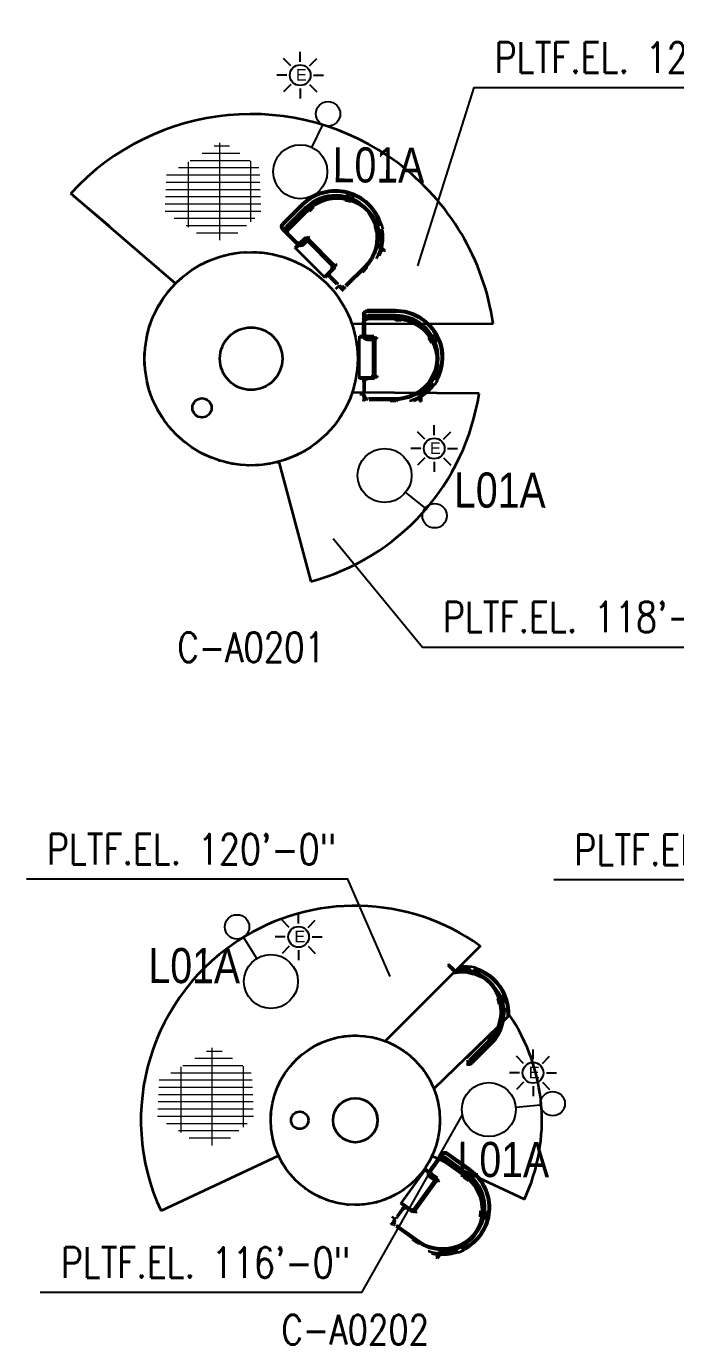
# Model space of a CAD drawing. Header units: inches. Extents: x 3135 to 9031, y -914 to 4011.
# Drawn here: x 6251 to 6531, y -914 to -345 of the extents above; entities that cross this region are included whole.
import ezdxf
from ezdxf.enums import TextEntityAlignment as Align

# ---------------------------------------------------------------- set-up
doc = ezdxf.new("R2010")
doc.units = ezdxf.units.IN
doc.header["$MEASUREMENT"] = 0
doc.linetypes.add('DASHDOT2', pattern=[12.700025, 6.350013, -3.175006, 0, -3.175006])
doc.linetypes.add('HIDDEN2', pattern=[0.1875, 0.125, -0.0625])
for name, color, linetype in [('Default', 7, 'Continuous'), ('E-LIGHTING', 41, 'Continuous'), ('TF_P_Equipment', 7, 'Continuous'), ('TF_P_Ladder', 7, 'Continuous'), ('TF_P_Plaform', 7, 'Continuous'), ('TF_P_Steel', 7, 'Continuous'), ('TF_S_GRATING', 7, 'Continuous')]:
    doc.layers.add(name, color=color, linetype=linetype)
doc.styles.add('Arial', font='arial.ttf')
doc.styles.add('ROMANS', font='romans.shx')

# ---------------------------------------------------------------- blocks, each defined once
blk = doc.blocks.new('A$C60500d5a')
at = {"layer": 'TF_P_Ladder', "color": 8, "linetype": 'Continuous', "lineweight": 35}
for p, q in [((-8.52, -0.15), (-10.68, -1.4)), ((-10.12, -3.05), (-10.68, -1.4)), ((-9.93, -3.6), (-9.96, -3.51)), ((-7.77, -2.35), (-9.93, -3.6)), ((-9.93, -3.6), (-9.63, -4.12)), ((-9.93, -3.6), (-9.93, -3.6)), ((-9.93, -3.6), (-9.86, -3.72)), ((-9.63, -4.12), (-7.47, -2.87)), ((-7.77, -2.35), (-8.62, -2.84)), ((-8.42, -0.31), (-8.52, -0.15)), ((-7.95, -1.82), (-8.52, -0.15)), ((-7.84, -1.77), (-8.18, -0.78)), ((-7.77, -2.35), (-7.79, -2.29)), ((-7.47, -2.87), (-7.77, -2.35)), ((-7.77, -2.35), (-7.77, -2.35)), ((-7.66, -2.29), (-7.68, -2.24)), ((7.77, -2.35), (7.47, -2.87)), ((7.47, -2.87), (7.63, -2.4)), ((7.47, -2.87), (7.47, -2.87)), ((7.47, -2.87), (7.47, -2.87)), ((7.47, -2.87), (8.4, -3.4)), ((7.47, -2.87), (9.63, -4.12)), ((7.71, -2.44), (7.64, -2.58)), ((9.93, -3.6), (7.77, -2.35)), ((8, -1.31), (8.22, -0.67)), ((8.11, -1.35), (8.52, -0.15)), ((8.52, -0.15), (8.22, -0.67)), ((10.68, -1.4), (8.52, -0.15)), ((9.63, -4.12), (9.93, -3.6)), ((9.63, -4.11), (9.76, -3.89)), ((9.63, -4.11), (9.63, -4.11)), ((10.12, -3.05), (10.13, -3.02)), ((10.33, -2.44), (10.68, -1.4)), ((-17.79, -7.26), (-17.79, -7.86)), ((-14.84, -7.26), (-17.79, -7.26)), ((-17.79, -7.86), (-14.84, -7.86)), ((17.66, -15.86), (17.06, -15.86)), ((17.06, -15.86), (17.06, -18.36)), ((17.66, -18.36), (17.66, -15.86)), ((18.15, -15.95), (18.76, -16.07)), ((-17.1, -18.18), (-17.69, -17.39)), ((-17.66, -18.24), (-17.69, -18.2)), ((-17.66, -20.74), (-17.69, -20.7)), ((-17.66, -18.24), (-17.66, -20.74)), ((-17.06, -18.24), (-17.66, -18.24)), ((-17.66, -20.74), (-17.06, -20.74)), ((-17.1, -29.74), (-17.1, -18.3)), ((-17.06, -20.74), (-17.06, -18.24)), ((-16.5, -18.3), (-16.5, -30.01)), ((17.06, -17.92), (17.06, -18.36)), ((17.06, -18.36), (17.06, -18.36)), ((17.06, -18.36), (17.7, -18.48)), ((17.06, -18.36), (17.66, -18.36)), ((17.66, -18.36), (17.7, -18.37)), ((17.7, -18.3), (17.7, -30.3)), ((18.3, -30.3), (18.3, -18.3)), ((18.3, -18.48), (18.9, -18.59)), ((18.3, -18.59), (18.6, -18.65)), ((18.6, -18.65), (18.9, -18.65)), ((18.9, -30.3), (18.9, -18.3)), ((19.5, -18.3), (19.5, -30.3)), ((21, -30.3), (21, -18.3)), ((21.6, -18.3), (21.6, -30.3)), ((-8, -27.6), (-8, -33.85)), ((-8, -27.6), (-7.6, -27.6)), ((-7.4, -27.1), (-7.6, -27.1)), ((-7.6, -27.95), (-7.6, -27.1)), ((-7.6, -28.09), (-7.6, -27.95)), ((-7.4, -26.35), (-7.4, -28.85)), ((-6.8, -26.35), (-7.4, -26.35)), ((-6.8, -28.85), (-6.8, -26.35)), ((9.2, -27.1), (-6.8, -27.1)), ((8.6, -28.1), (-6.8, -28.1)), ((8.6, -27.6), (8.6, -30.3)), ((9.2, -27.6), (8.6, -27.6)), ((9.2, -26.35), (9.2, -28.85)), ((9.8, -26.35), (9.2, -26.35)), ((9.8, -28.85), (9.8, -26.35)), ((10, -27.1), (9.8, -27.1)), ((10, -27.95), (10, -27.1)), ((10, -27.6), (10.4, -27.6)), ((10, -28.09), (10, -27.95)), ((10.4, -27.6), (10.4, -31.6)), ((-17.3, -31.6), (-16.59, -31.6)), ((-15.2, -32.2), (-17.3, -32.2)), ((-15.2, -31.6), (-14.84, -31.6)), ((-14.1, -32.2), (-15.2, -32.2)), ((-14.01, -31.6), (-9.3, -31.6)), ((-9.3, -32.2), (-13.34, -32.2)), ((-8, -33.85), (-7.4, -33.85)), ((-7.4, -28.85), (-7.4, -33.85)), ((-7.4, -28.85), (-6.8, -28.85)), ((9.2, -28.85), (9.8, -28.85)), ((9.2, -30.3), (9.2, -28.85)), ((9.8, -28.85), (9.8, -31.4)), ((9.8, -32.07), (9.8, -33.85)), ((9.8, -33.85), (10.4, -33.85)), ((10.4, -32.2), (10.4, -33.85)), ((16.4, -31.6), (10.5, -31.6)), ((10.5, -32.2), (16.4, -32.2)), ((17.6, -32.2), (16.4, -32.2)), ((19.7, -32.2), (17.6, -32.2)), ((18.99, -31.6), (19.7, -31.6))]:
    blk.add_line(p, q, dxfattribs=at)
for centre, radius, start, end in [((0, -18.3), 18.3, 0, 135), ((1.2, -18.3), 20.4, 0, 118.2114), ((1.2, -18.3), 19.8, 0, 118.1955), ((1.2, -18.3), 18.3, 0, 91.8789), ((1.2, -18.3), 17.7, 92.2002, 180), ((1.2, -18.3), 20.4, 125.3218, 147.2361), ((1.2, -18.3), 19.8, 125.8365, 146.1115), ((-14.84, -5.36), 2.5, 270, 0), ((-14.84, -5.36), 1.9, 270, 0), ((1.2, -18.3), 18.3, 127.1862, 138.2774), ((-0.19, -18.49), 17.89, 0.6024, 132.7887), ((1.2, -18.3), 18.3, 116.8847, 119.3401), ((1.2, -18.3), 17.7, 0, 61.6682), ((1.2, -18.3), 20.4, 149.2184, 157.7993), ((1.2, -18.3), 19.8, 148.1784, 162.5392), ((1.2, -18.3), 18.3, 143.934, 180), ((-17.3, -30.3), 1.3, 252.6503, 270), ((-17.3, -30.3), 1.9, 258.2271, 270), ((-15.2, -30.3), 1.9, 180.0094, 270), ((-15.2, -30.3), 1.3, 193.2712, 270), ((-9.3, -30.3), 1.3, 270, 0), ((-9.3, -30.3), 1.9, 270, 313.1736), ((10.5, -30.3), 1.9, 180, 270), ((10.5, -30.3), 1.3, 180, 270), ((11.7, -30.3), 1.3, 180, 270), ((16.4, -30.3), 1.3, 270, 0), ((16.4, -30.3), 1.9, 270, 0), ((17.6, -30.3), 1.9, 270, 0), ((17.6, -30.3), 1.3, 278.8499, 0), ((19.7, -30.3), 1.3, 270, 0), ((19.7, -30.3), 1.9, 270, 0)]:
    blk.add_arc(centre, radius, start, end, dxfattribs=at)
at = {"layer": 'TF_P_Steel', "color": 8, "linetype": 'Continuous', "lineweight": 35}
for p, q in [((-14.67, -7.25), (-14.67, -6.46)), ((-14.67, -9.18), (-14.67, -7.85)), ((-14.67, -33.85), (-14.67, -32.2)), ((-7.4, -33.85), (9.8, -33.85))]:
    blk.add_line(p, q, dxfattribs=at)
blk = doc.blocks.new('*U37')
at = {"color": 3}
for points in [[(-49.34, 5.09), (-50.14, 9.36)], [(-45.02, 4.2), (-42.58, 7.78)], [(-53.02, 2.68), (-56.61, 5.12)], [(-42.6, 0.51), (-38.34, 1.32)], [(-53.92, -1.64), (-58.18, -2.45)], [(-51.5, -5.33), (-53.95, -8.92)], [(-43.5, -3.81), (-39.91, -6.25)], [(-47.19, -6.23), (-46.38, -10.49)]]:
    blk.add_lwpolyline(points, dxfattribs=at)
blk.add_circle((-48.26, -0.57), 4.47, dxfattribs=at)
at = {"color": 4, "linetype": 'ByBlock', "lineweight": -2}
blk.add_circle((-27.71, -0.02), 5.26, dxfattribs=at)
at = {"color": 4, "insert": (-51.52, -0.56), "char_height": 5.03, "attachment_point": 1, "rotation": 55.5215, "style": 'Arial'}
blk.add_mtext_dynamic_manual_height_columns('E', width=62.9163, gutter_width=0.0684, heights=[0], dxfattribs=at)
at = {"color": 8}
blk.add_wipeout([(-7.97, -34.07), (-7.35, -33.69), (-6.75, -33.26), (-6.19, -32.8), (-5.65, -32.3), (-5.14, -31.77), (-4.67, -31.21), (-4.23, -30.63), (-3.84, -30.01), (-3.48, -29.37), (-3.16, -28.71), (-2.89, -28.04), (-2.65, -27.34), (-2.47, -26.63), (-2.32, -25.92), (-2.22, -25.19), (-2.17, -24.46), (-2.16, -23.73), (-2.2, -23), (-2.29, -22.27), (-2.42, -21.55), (-2.6, -20.84), (-2.82, -20.14), (-3.08, -19.46), (-3.39, -18.79), (-3.73, -18.15), (-4.12, -17.53), (-4.54, -16.93), (-5.01, -16.36), (-5.5, -15.82), (-6.03, -15.32), (-6.59, -14.85), (-7.18, -14.41), (-7.79, -14.01), (-8.43, -13.65), (-9.09, -13.34), (-9.77, -13.06), (-10.47, -12.83), (-11.17, -12.64), (-11.89, -12.5), (-12.62, -12.4), (-13.35, -12.35), (-14.08, -12.34), (-14.81, -12.38), (-15.54, -12.47), (-16.26, -12.6), (-16.97, -12.77), (-17.67, -12.99), (-18.35, -13.26), (-19.01, -13.56), (-19.66, -13.91), (-20.28, -14.3), (-20.88, -14.72), (-21.44, -15.18), (-21.98, -15.68), (-22.49, -16.21), (-22.96, -16.77), (-23.4, -17.36), (-23.79, -17.97), (-24.15, -18.61), (-24.47, -19.27), (-24.74, -19.95), (-24.98, -20.64), (-25.17, -21.35), (-25.31, -22.07), (-25.41, -22.79), (-25.46, -23.52), (-25.47, -24.25), (-25.43, -24.99), (-25.34, -25.71), (-25.21, -26.43), (-25.03, -27.14), (-24.81, -27.84), (-24.55, -28.52), (-24.25, -29.19), (-23.9, -29.83), (-23.51, -30.46), (-23.09, -31.05), (-22.62, -31.62), (-22.13, -32.16), (-21.6, -32.66), (-21.04, -33.14), (-20.45, -33.57), (-19.84, -33.97), (-19.2, -34.33), (-18.54, -34.65), (-17.86, -34.92), (-17.17, -35.15), (-16.46, -35.34), (-15.74, -35.48), (-15.01, -35.58), (-14.28, -35.64), (-13.55, -35.64), (-12.82, -35.6), (-12.09, -35.52), (-11.37, -35.39), (-10.66, -35.21), (-9.96, -34.99), (-9.28, -34.73), (-8.62, -34.42)], dxfattribs=at)
at = {"color": 4, "linetype": 'ByBlock', "lineweight": -2}
blk.add_line((-19.66, -13.91), (-25.07, -4.57), dxfattribs=at)
blk.add_circle((-13.82, -23.99), 11.65, dxfattribs=at)
at = {"color": 4, "insert": (-14.68, -6.46), "char_height": 15.1528, "attachment_point": 1, "rotation": 55.5215, "style": 'Arial'}
blk.add_mtext_dynamic_manual_height_columns('{\\W0.8;L01A}', width=189.5784, gutter_width=0.206, heights=[0], dxfattribs=at)
blk = doc.blocks.new('*U38')
at = {"color": 3}
for points in [[(-52.87, 21.83), (-53.67, 26.09)], [(-48.55, 20.93), (-46.11, 24.52)], [(-56.55, 19.41), (-60.14, 21.86)], [(-46.13, 17.25), (-41.87, 18.05)], [(-57.45, 15.1), (-61.71, 14.29)], [(-55.03, 11.41), (-57.48, 7.82)], [(-47.03, 12.93), (-43.44, 10.49)]]:
    blk.add_lwpolyline(points, dxfattribs=at)
blk.add_circle((-51.79, 16.17), 4.47, dxfattribs=at)
at = {"color": 4, "linetype": 'ByBlock', "lineweight": -2}
blk.add_circle((-27.71, -0.02), 5.26, dxfattribs=at)
at = {"color": 4, "attachment_point": 1, "rotation": 55.5215, "style": 'Arial'}
for s, width, gutter_width, insert, char_height in [('{\\W0.8;L01A}', 189.5784, 0.206, (-38.46, 17.48), 15.1528), ('E', 62.9163, 0.0684, (-55.05, 16.18), 5.03)]:
    blk.add_mtext_dynamic_manual_height_columns(s, width=width, gutter_width=gutter_width, heights=[0], dxfattribs=dict(at, insert=insert, char_height=char_height))
at = {"color": 8}
blk.add_wipeout([(-65.37, -11.47), (-65.14, -12.16), (-64.86, -12.84), (-64.54, -13.5), (-64.18, -14.14), (-63.78, -14.75), (-63.34, -15.34), (-62.87, -15.89), (-62.36, -16.42), (-61.82, -16.92), (-61.25, -17.38), (-60.65, -17.8), (-60.03, -18.18), (-59.38, -18.53), (-58.72, -18.83), (-58.03, -19.09), (-57.33, -19.31), (-56.62, -19.48), (-55.9, -19.61), (-55.17, -19.69), (-54.44, -19.73), (-53.71, -19.72), (-52.98, -19.67), (-52.25, -19.57), (-51.54, -19.42), (-50.83, -19.23), (-50.14, -18.99), (-49.46, -18.72), (-48.8, -18.4), (-48.16, -18.04), (-47.55, -17.64), (-46.96, -17.2), (-46.41, -16.72), (-45.88, -16.22), (-45.38, -15.68), (-44.92, -15.11), (-44.5, -14.51), (-44.12, -13.89), (-43.77, -13.24), (-43.47, -12.57), (-43.21, -11.89), (-42.99, -11.19), (-42.82, -10.48), (-42.69, -9.76), (-42.61, -9.03), (-42.57, -8.3), (-42.58, -7.57), (-42.63, -6.84), (-42.73, -6.11), (-42.88, -5.4), (-43.07, -4.69), (-43.31, -4), (-43.58, -3.32), (-43.9, -2.66), (-44.27, -2.02), (-44.67, -1.41), (-45.1, -0.82), (-45.58, -0.26), (-46.08, 0.26), (-46.62, 0.76), (-47.19, 1.22), (-47.79, 1.64), (-48.41, 2.02), (-49.06, 2.37), (-49.73, 2.67), (-50.41, 2.93), (-51.11, 3.15), (-51.82, 3.32), (-52.54, 3.45), (-53.27, 3.54), (-54, 3.57), (-54.73, 3.56), (-55.46, 3.51), (-56.19, 3.41), (-56.91, 3.26), (-57.61, 3.07), (-58.31, 2.84), (-58.98, 2.56), (-59.64, 2.24), (-60.28, 1.88), (-60.89, 1.48), (-61.48, 1.04), (-62.04, 0.57), (-62.56, 0.06), (-63.06, -0.48), (-63.52, -1.05), (-63.94, -1.65), (-64.33, -2.27), (-64.67, -2.92), (-64.97, -3.59), (-65.23, -4.27), (-65.45, -4.97), (-65.62, -5.68), (-65.75, -6.4), (-65.84, -7.13), (-65.87, -7.86), (-65.86, -8.59), (-65.81, -9.32), (-65.71, -10.05), (-65.56, -10.76)], dxfattribs=at)
at = {"color": 4, "linetype": 'ByBlock', "lineweight": -2}
blk.add_line((-43.07, -4.69), (-32.74, -1.55), dxfattribs=at)
at = {"color": 3}
blk.add_lwpolyline([(-50.72, 10.51), (-49.91, 6.25)], dxfattribs=at)
at = {"color": 4, "linetype": 'ByBlock', "lineweight": -2}
blk.add_circle((-54.22, -8.08), 11.65, dxfattribs=at)
blk = doc.blocks.new('*U68')
at = {"color": 3}
for points in [[(-48.26, 3.68), (-51.84, 6.12)], [(-44.57, 6.09), (-45.38, 10.36)], [(-40.25, 5.2), (-37.81, 8.78)], [(-37.83, 1.51), (-33.57, 2.32)], [(-49.16, -0.64), (-53.42, -1.45)], [(-46.74, -4.33), (-49.18, -7.92)], [(-42.42, -5.23), (-41.61, -9.49)], [(-38.73, -2.81), (-35.15, -5.25)]]:
    blk.add_lwpolyline(points, dxfattribs=at)
blk.add_circle((-43.49, 0.43), 4.47, dxfattribs=at)
at = {"color": 4, "linetype": 'ByBlock', "lineweight": -2}
blk.add_circle((-27.71, -0.02), 5.26, dxfattribs=at)
at = {"color": 4, "insert": (-46.76, 0.44), "char_height": 5.03, "attachment_point": 1, "rotation": 55.5215, "style": 'Arial'}
blk.add_mtext_dynamic_manual_height_columns('E', width=62.9163, gutter_width=0.0684, heights=[0], dxfattribs=at)
at = {"color": 8}
blk.add_wipeout([(-46.73, -34.48), (-46.08, -34.81), (-45.41, -35.11), (-44.72, -35.35), (-44.01, -35.56), (-43.3, -35.72), (-42.58, -35.84), (-41.85, -35.91), (-41.12, -35.93), (-40.39, -35.91), (-39.66, -35.84), (-38.93, -35.73), (-38.22, -35.57), (-37.52, -35.37), (-36.83, -35.12), (-36.15, -34.83), (-35.5, -34.5), (-34.87, -34.13), (-34.26, -33.72), (-33.68, -33.27), (-33.13, -32.79), (-32.62, -32.27), (-32.13, -31.72), (-31.68, -31.14), (-31.27, -30.54), (-30.9, -29.91), (-30.56, -29.26), (-30.27, -28.58), (-30.02, -27.9), (-29.82, -27.19), (-29.65, -26.48), (-29.54, -25.76), (-29.47, -25.03), (-29.44, -24.3), (-29.47, -23.56), (-29.53, -22.84), (-29.65, -22.11), (-29.81, -21.4), (-30.01, -20.69), (-30.26, -20), (-30.55, -19.33), (-30.88, -18.68), (-31.25, -18.05), (-31.66, -17.44), (-32.11, -16.86), (-32.59, -16.31), (-33.11, -15.8), (-33.66, -15.31), (-34.23, -14.86), (-34.84, -14.45), (-35.47, -14.07), (-36.12, -13.74), (-36.79, -13.45), (-37.48, -13.2), (-38.18, -12.99), (-38.9, -12.83), (-39.62, -12.72), (-40.35, -12.65), (-41.08, -12.62), (-41.81, -12.65), (-42.54, -12.71), (-43.26, -12.83), (-43.98, -12.99), (-44.68, -13.19), (-45.37, -13.44), (-46.04, -13.72), (-46.7, -14.06), (-47.33, -14.43), (-47.93, -14.84), (-48.51, -15.29), (-49.06, -15.77), (-49.58, -16.29), (-50.07, -16.83), (-50.52, -17.41), (-50.93, -18.02), (-51.3, -18.65), (-51.64, -19.3), (-51.93, -19.97), (-52.18, -20.66), (-52.38, -21.36), (-52.54, -22.08), (-52.66, -22.8), (-52.73, -23.53), (-52.75, -24.26), (-52.73, -24.99), (-52.66, -25.72), (-52.55, -26.44), (-52.39, -27.16), (-52.19, -27.86), (-51.94, -28.55), (-51.65, -29.22), (-51.32, -29.88), (-50.95, -30.51), (-50.54, -31.11), (-50.09, -31.69), (-49.61, -32.24), (-49.09, -32.76), (-48.54, -33.24), (-47.96, -33.69), (-47.36, -34.11)], dxfattribs=at)
at = {"color": 4, "linetype": 'ByBlock', "lineweight": -2}
blk.add_line((-35.47, -14.07), (-30.25, -4.62), dxfattribs=at)
blk.add_circle((-41.1, -24.28), 11.65, dxfattribs=at)
at = {"color": 4, "insert": (-37.21, -43.2), "char_height": 15.1528, "attachment_point": 1, "rotation": 55.5215, "style": 'Arial'}
blk.add_mtext_dynamic_manual_height_columns('{\\W0.8;L01A}', width=189.5784, gutter_width=0.206, heights=[0], dxfattribs=at)
blk = doc.blocks.new('*U65')
at = {"color": 3}
for points in [[(-10.28, 25.18), (-11.09, 29.44)], [(-13.97, 22.76), (-17.56, 25.2)], [(-5.96, 24.28), (-3.52, 27.86)], [(-14.87, 18.44), (-19.13, 17.63)], [(-3.55, 20.59), (0.72, 21.4)], [(-4.45, 16.27), (-0.86, 13.83)]]:
    blk.add_lwpolyline(points, dxfattribs=at)
blk.add_circle((-9.21, 19.51), 4.47, dxfattribs=at)
at = {"color": 4, "linetype": 'ByBlock', "lineweight": -2}
blk.add_circle((-27.71, -0.02), 5.26, dxfattribs=at)
at = {"color": 4, "insert": (-12.47, 19.52), "char_height": 5.03, "attachment_point": 1, "rotation": 55.5215, "style": 'Arial'}
blk.add_mtext_dynamic_manual_height_columns('E', width=62.9163, gutter_width=0.0684, heights=[0], dxfattribs=at)
at = {"color": 8}
blk.add_wipeout([(11.62, -1.71), (11.63, -0.98), (11.59, -0.24), (11.5, 0.48), (11.38, 1.2), (11.2, 1.91), (10.98, 2.61), (10.72, 3.3), (10.42, 3.96), (10.07, 4.61), (9.69, 5.23), (9.26, 5.83), (8.8, 6.4), (8.31, 6.94), (7.78, 7.44), (7.22, 7.92), (6.64, 8.35), (6.02, 8.75), (5.38, 9.11), (4.73, 9.43), (4.05, 9.71), (3.35, 9.95), (2.65, 10.14), (1.93, 10.28), (1.21, 10.38), (0.48, 10.44), (-0.26, 10.44), (-0.99, 10.41), (-1.72, 10.32), (-2.44, 10.19), (-3.15, 10.02), (-3.85, 9.8), (-4.53, 9.54), (-5.2, 9.24), (-5.84, 8.89), (-6.46, 8.51), (-7.06, 8.08), (-7.63, 7.62), (-8.17, 7.13), (-8.68, 6.6), (-9.15, 6.04), (-9.59, 5.45), (-9.99, 4.84), (-10.35, 4.2), (-10.67, 3.54), (-10.94, 2.87), (-11.18, 2.17), (-11.37, 1.47), (-11.51, 0.75), (-11.61, 0.02), (-11.67, -0.71), (-11.68, -1.44), (-11.64, -2.17), (-11.56, -2.9), (-11.43, -3.62), (-11.25, -4.33), (-11.04, -5.03), (-10.77, -5.71), (-10.47, -6.38), (-10.12, -7.02), (-9.74, -7.65), (-9.32, -8.24), (-8.86, -8.81), (-8.36, -9.35), (-7.83, -9.86), (-7.27, -10.33), (-6.69, -10.77), (-6.07, -11.17), (-5.44, -11.53), (-4.78, -11.85), (-4.1, -12.13), (-3.41, -12.36), (-2.7, -12.55), (-1.98, -12.7), (-1.26, -12.8), (-0.53, -12.85), (0.21, -12.86), (0.94, -12.82), (1.66, -12.74), (2.38, -12.61), (3.1, -12.44), (3.79, -12.22), (4.48, -11.96), (5.14, -11.65), (5.79, -11.31), (6.41, -10.92), (7.01, -10.5), (7.58, -10.04), (8.12, -9.54), (8.63, -9.01), (9.1, -8.46), (9.54, -7.87), (9.94, -7.26), (10.3, -6.62), (10.62, -5.96), (10.89, -5.28), (11.13, -4.59), (11.32, -3.88), (11.46, -3.16), (11.56, -2.44)], dxfattribs=at)
at = {"color": 4, "linetype": 'ByBlock', "lineweight": -2}
blk.add_line((-11.67, -0.71), (-22.45, -0.24), dxfattribs=at)
at = {"color": 3}
for points in [[(-12.45, 14.75), (-14.89, 11.17)], [(-8.13, 13.85), (-7.32, 9.59)]]:
    blk.add_lwpolyline(points, dxfattribs=at)
at = {"color": 4, "linetype": 'ByBlock', "lineweight": -2}
blk.add_circle((-0.03, -1.21), 11.65, dxfattribs=at)
at = {"color": 4, "insert": (-41.73, -36.69), "char_height": 15.1528, "attachment_point": 1, "rotation": 55.5215, "style": 'Arial'}
blk.add_mtext_dynamic_manual_height_columns('{\\W0.8;L01A}', width=189.5784, gutter_width=0.206, heights=[0], dxfattribs=at)
blk = doc.blocks.new('TF_P_ELP_GRATING', base_point=(2.1455, 13.2304))
at = {"layer": 'TF_S_GRATING', "color": 8, "linetype": 'Continuous', "lineweight": 18}
for p, q in [((2.19, 13.5229), (2.19, 12.8661)), ((2.3698, 13.4254), (1.9637, 13.4254)), ((1.98, 13.4353), (1.98, 12.994)), ((2.3132, 13.4742), (2.0338, 13.4742)), ((2.4686, 13.3279), (1.8216, 13.3279)), ((2.4264, 13.3767), (1.8824, 13.3767)), ((2.4, 13.3994), (2.4, 12.9898)), ((2.4669, 13.2792), (1.8237, 13.2792)), ((2.4652, 13.2304), (1.8258, 13.2304)), ((2.4635, 13.1817), (1.8278, 13.1817)), ((2.4618, 13.1329), (1.8299, 13.1329)), ((2.46, 13.0842), (1.832, 13.0842)), ((2.4533, 13.0354), (1.912, 13.0354)), ((2.3956, 12.9867), (1.9921, 12.9867)), ((2.3259, 12.9379), (2.0721, 12.9379)), ((2.2561, 12.8892), (2.1521, 12.8892))]:
    blk.add_line(p, q, dxfattribs=at)

msp = doc.modelspace()

# ---------------------------------------------------------------- linework, layer by layer
at = {"color": 8}
for points in [[(6419.49, -448.77), (6443.8, -371.93), (6582.45, -371.93)], [(6382.87, -566.37), (6421.44, -613.2), (6560.09, -613.2)], [(6407.49, -755.35), (6389.21, -713.34), (6250.56, -713.34)], [(6699.05, -738.91), (6616.83, -713.66), (6478.18, -713.66)], [(6441.12, -810.32), (6395.22, -891.62), (6256.58, -891.62)]]:
    msp.add_lwpolyline(points, dxfattribs=at)
at = {"layer": 'TF_P_Equipment', "color": 8, "linetype": 'Continuous', "lineweight": 35}
for p, q in [((6314.92, -456.4), (6269.7, -417.62)), ((6286.62, -431.82), (6271.18, -418.87)), ((6451.96, -473.82), (6391.06, -473.93)), ((6451.96, -473.82), (6391.06, -473.93)), ((6445.9, -503.82), (6391.18, -503.37)), ((6445.9, -503.82), (6391.18, -503.37)), ((6359.45, -533.25), (6373.29, -584.92)), ((6359.45, -533.25), (6373.29, -584.92)), ((6446.43, -742.12), (6435.91, -752.64)), ((6446.43, -742.12), (6435.91, -752.64)), ((6435.42, -753.13), (6405.37, -783.12)), ((6435.42, -753.13), (6405.37, -783.12)), ((6459.02, -771.95), (6456.51, -774.47)), ((6459.02, -771.95), (6456.51, -774.47)), ((6454.03, -776.94), (6426.38, -803.72)), ((6454.03, -776.94), (6440.49, -790.48)), ((6455.74, -775.24), (6455.11, -775.86)), ((6455.74, -775.24), (6455.11, -775.86)), ((6359.42, -832.69), (6308.66, -856.36)), ((6359.42, -832.69), (6308.66, -856.36)), ((6425.57, -832.69), (6465.45, -851.29))]:
    msp.add_line(p, q, dxfattribs=at)
at = {"layer": 'TF_P_Equipment', "color": 8, "linetype": 'HIDDEN2', "lineweight": 18}
for p, q in [((6435.91, -752.64), (6435.42, -753.13)), ((6435.91, -752.64), (6435.42, -753.13)), ((6455.11, -775.86), (6454.03, -776.94)), ((6455.11, -775.86), (6454.03, -776.94)), ((6456.51, -774.47), (6455.74, -775.24)), ((6456.51, -774.47), (6455.74, -775.24))]:
    msp.add_line(p, q, dxfattribs=at)
at = {"layer": 'TF_P_Equipment', "color": 8, "linetype": 'Continuous', "lineweight": 35}
for centre, radius in [((6347.54, -488.82), 13.48), ((6326.33, -510.03), 4.13), ((6392.5, -817.27), 9.55), ((6392.49, -817.27), 9.55), ((6368.5, -817.27), 3.74)]:
    msp.add_circle(centre, radius, dxfattribs=at)
for centre, radius, start, end in [((6347.54, -488.82), 105.49, 53.174, 137.5527), ((6347.54, -488.82), 105.49, 53.174, 137.5527), ((6347.54, -488.82), 105.49, 8.174, 53.174), ((6347.54, -488.82), 105.49, 8.174, 53.174), ((6347.54, -488.82), 99.49, 318.0492, 351.3294), ((6347.54, -488.82), 99.49, 318.0492, 351.3294), ((6347.54, -488.82), 99.49, 285, 318.0492), ((6347.54, -488.82), 99.49, 285, 318.0492), ((6392.49, -817.27), 92.49, 54.3324, 123.1325), ((6392.49, -817.27), 92.49, 54.3324, 123.1325), ((6392.49, -817.27), 92.49, 121.3028, 205), ((6392.49, -817.27), 92.49, 121.3028, 205), ((6392.49, -817.27), 80.5, 55.5624, 55.739), ((6392.49, -817.27), 80.5, 55.5624, 55.739), ((6392.49, -817.27), 80.5, 53.8413, 54.8165), ((6392.49, -817.27), 80.5, 53.8413, 54.8165), ((6392.49, -817.27), 80.5, 52.939, 53.1389), ((6392.49, -817.27), 80.5, 52.939, 53.1389), ((6392.49, -817.27), 80.5, 38.1579, 38.2724), ((6392.49, -817.27), 80.5, 38.1579, 38.2724), ((6392.49, -817.27), 80.5, 35.1835, 37.2287), ((6392.49, -817.27), 80.5, 35.1835, 37.2287), ((6392.49, -817.27), 80.5, 34.261, 34.4376), ((6392.49, -817.27), 80.5, 34.261, 34.4376), ((6392.49, -817.27), 80.5, 335, 34.261), ((6392.49, -817.27), 80.5, 335, 34.261)]:
    msp.add_arc(centre, radius, start, end, dxfattribs=at)
at = {"layer": 'TF_P_Equipment', "color": 8, "linetype": 'HIDDEN2', "lineweight": 18}
for start, end in [(54.8165, 55.5624), (54.8165, 55.5624), (53.1389, 53.8413), (53.1389, 53.8413), (51.8421, 52.939), (51.8421, 52.939), (38.2724, 40.2078), (38.2724, 40.2078), (37.2287, 38.1579), (37.2287, 38.1579), (34.4376, 35.1835), (34.4376, 35.1835)]:
    msp.add_arc((6392.49, -817.27), 80.5, start, end, dxfattribs=at)
at = {"layer": 'TF_P_Ladder', "color": 8, "linetype": 'Continuous', "lineweight": 35}
for p, q in [((6432.87, -750.04), (6432.44, -750.46)), ((6432.44, -750.46), (6434.53, -752.55)), ((6434.95, -752.13), (6432.87, -750.04)), ((6441.01, -753.01), (6440.86, -753.59)), ((6440.86, -753.59), (6443.27, -754.23)), ((6441.01, -753.01), (6440.98, -753.14)), ((6441.01, -753.01), (6441.06, -752.92)), ((6441.01, -753.01), (6441.01, -753.01)), ((6443.43, -753.65), (6441.01, -753.01)), ((6441.27, -752.49), (6442.04, -750.92)), ((6444.45, -751.57), (6442.04, -750.92)), ((6443.43, -753.65), (6442.47, -753.4)), ((6443.27, -754.23), (6443.43, -753.65)), ((6443.43, -753.65), (6443.45, -753.6)), ((6443.43, -753.65), (6443.43, -753.65)), ((6443.54, -753.69), (6443.56, -753.64)), ((6443.67, -753.15), (6444.45, -751.57)), ((6443.79, -753.19), (6444.24, -752.26)), ((6444.4, -751.75), (6444.45, -751.57)), ((6453.83, -764.79), (6454.28, -764.57)), ((6454.41, -764.64), (6453.83, -764.79)), ((6453.83, -764.79), (6454.48, -767.21)), ((6453.83, -764.79), (6453.83, -764.79)), ((6453.83, -764.79), (6453.83, -764.79)), ((6453.83, -764.79), (6454.11, -765.83)), ((6454.31, -764.66), (6454.16, -764.71)), ((6455.06, -767.05), (6454.41, -764.64)), ((6454.48, -767.21), (6455.06, -767.05)), ((6454.48, -767.21), (6454.73, -767.14)), ((6454.48, -767.21), (6454.48, -767.21)), ((6455.31, -764.07), (6455.92, -763.77)), ((6455.35, -764.17), (6456.49, -763.61)), ((6455.58, -766.8), (6455.61, -766.78)), ((6456.49, -763.61), (6455.92, -763.77)), ((6456.16, -766.51), (6457.15, -766.03)), ((6457.15, -766.03), (6456.49, -763.61)), ((6450.16, -782.94), (6441.67, -791.43)), ((6442.09, -791.85), (6450.58, -783.36)), ((6442.52, -792.27), (6451, -783.79)), ((6451.43, -784.21), (6442.94, -792.7)), ((6451.43, -780.76), (6449.66, -782.53)), ((6449.66, -782.53), (6450.08, -782.96)), ((6450.08, -782.96), (6451.85, -781.19)), ((6451.85, -781.19), (6451.43, -780.76))]:
    msp.add_line(p, q, dxfattribs=at)
for centre, radius, start, end in [((6436.3, -750.78), 2.5, 225, 315), ((6438.49, -771.27), 17.7, 47.2002, 102.9362), ((6436.3, -750.78), 1.9, 225, 315), ((6438.49, -771.27), 18.3, 98.934, 100.052), ((6438.49, -771.27), 19.8, 80.8365, 94.2509), ((6438.49, -771.27), 18.3, 82.1862, 93.2774), ((6437.64, -770.43), 18.3, 315, 90), ((6438.49, -771.27), 20.4, 80.3218, 92.3321), ((6437.37, -770.43), 17.89, 315.6024, 87.7887), ((6438.49, -771.27), 18.3, 71.8847, 74.3401), ((6438.49, -771.27), 19.8, 355.7491, 73.1955), ((6438.49, -771.27), 20.4, 357.6679, 73.2114), ((6438.49, -771.27), 18.3, 315, 46.8789), ((6438.49, -771.27), 17.7, 315, 16.6682), ((6440.75, -790.51), 1.3, 258.604, 315), ((6440.75, -790.51), 1.9, 262.2303, 315), ((6441.6, -791.35), 1.9, 234.4238, 315), ((6441.6, -791.35), 1.3, 233.8499, 315)]:
    msp.add_arc(centre, radius, start, end, dxfattribs=at)
at = {"layer": 'TF_P_Plaform', "color": 8, "linetype": 'Continuous', "lineweight": 35}
for centre, radius in [((6347.54, -488.82), 46), ((6392.49, -817.27), 36.5)]:
    msp.add_circle(centre, radius, dxfattribs=at)
at = {"layer": 'TF_P_Plaform', "color": 8, "linetype": 'DASHDOT2', "lineweight": 35}
for centre, radius in [((6347.54, -488.82), 46), ((6392.49, -817.27), 36.5)]:
    msp.add_circle(centre, radius, dxfattribs=at)
at = {"layer": 'TF_P_Steel', "color": 8, "linetype": 'Continuous', "lineweight": 35}
msp.add_line((6438.5, -750.87), (6438.5, -750.05), dxfattribs=at)

# ---------------------------------------------------------------- block references
at = {"color": 8, "xscale": -1}
for p, rotation in [((6397.79, -424.45), 314.8266374869249), ((6428.18, -489.41), 270.1623126149705), ((6444.28, -866.63), 234.3017618106606)]:
    msp.add_blockref('A$C60500d5a', p, dxfattribs=dict(at, rotation=rotation))

# ---------------------------------------------------------------- texts
at = {"layer": 'Default', "color": 8, "style": 'ROMANS', "width": 0.8}
for s, p in [('PLTF.EL. 120\'-0"', (6515.11, -358.96)), ('PLTF.EL. 118\'-0"', (6492.76, -600.23)), ('PLTF.EL. 120\'-0"', (6321.88, -700.37)), ('PLTF.EL. 129\'-0"', (6549.49, -700.69)), ('PLTF.EL. 116\'-0"', (6327.89, -878.64))]:
    msp.add_text(s, height=13.2, dxfattribs=at).set_placement(p, align=Align.MIDDLE_CENTER)
at = {"layer": 'Default', "color": 7, "style": 'ROMANS', "width": 0.8}
for s, p in [('C-A0201', (6347.54, -613.27)), ('C-A0202', (6392.49, -907.66))]:
    msp.add_text(s, height=12.8, dxfattribs=at).set_placement(p, align=Align.MIDDLE_CENTER)

# ---------------------------------------------------------------- next in the draw order: block references
at = {"layer": 'E-LIGHTING', "color": 3, "rotation": 304.253689372963}
for name, p in [('*U37', (6396.35, -406.11)), ('*U38', (6442.31, -579.47)), ('*U65', (6357.09, -756.78)), ('*U68', (6493.28, -833.01))]:
    msp.add_blockref(name, p, dxfattribs=at)

# ---------------------------------------------------------------- next in the draw order: block references
at = {"layer": 'Default', "color": 8, "linetype": 'Continuous', "lineweight": 35, "xscale": -64, "yscale": 64, "zscale": 64, "rotation": 180}
for p in [(6331.12, -419.05), (6327.91, -809.4)]:
    msp.add_blockref('TF_P_ELP_GRATING', p, dxfattribs=at)

doc.saveas('drawing.dxf')
